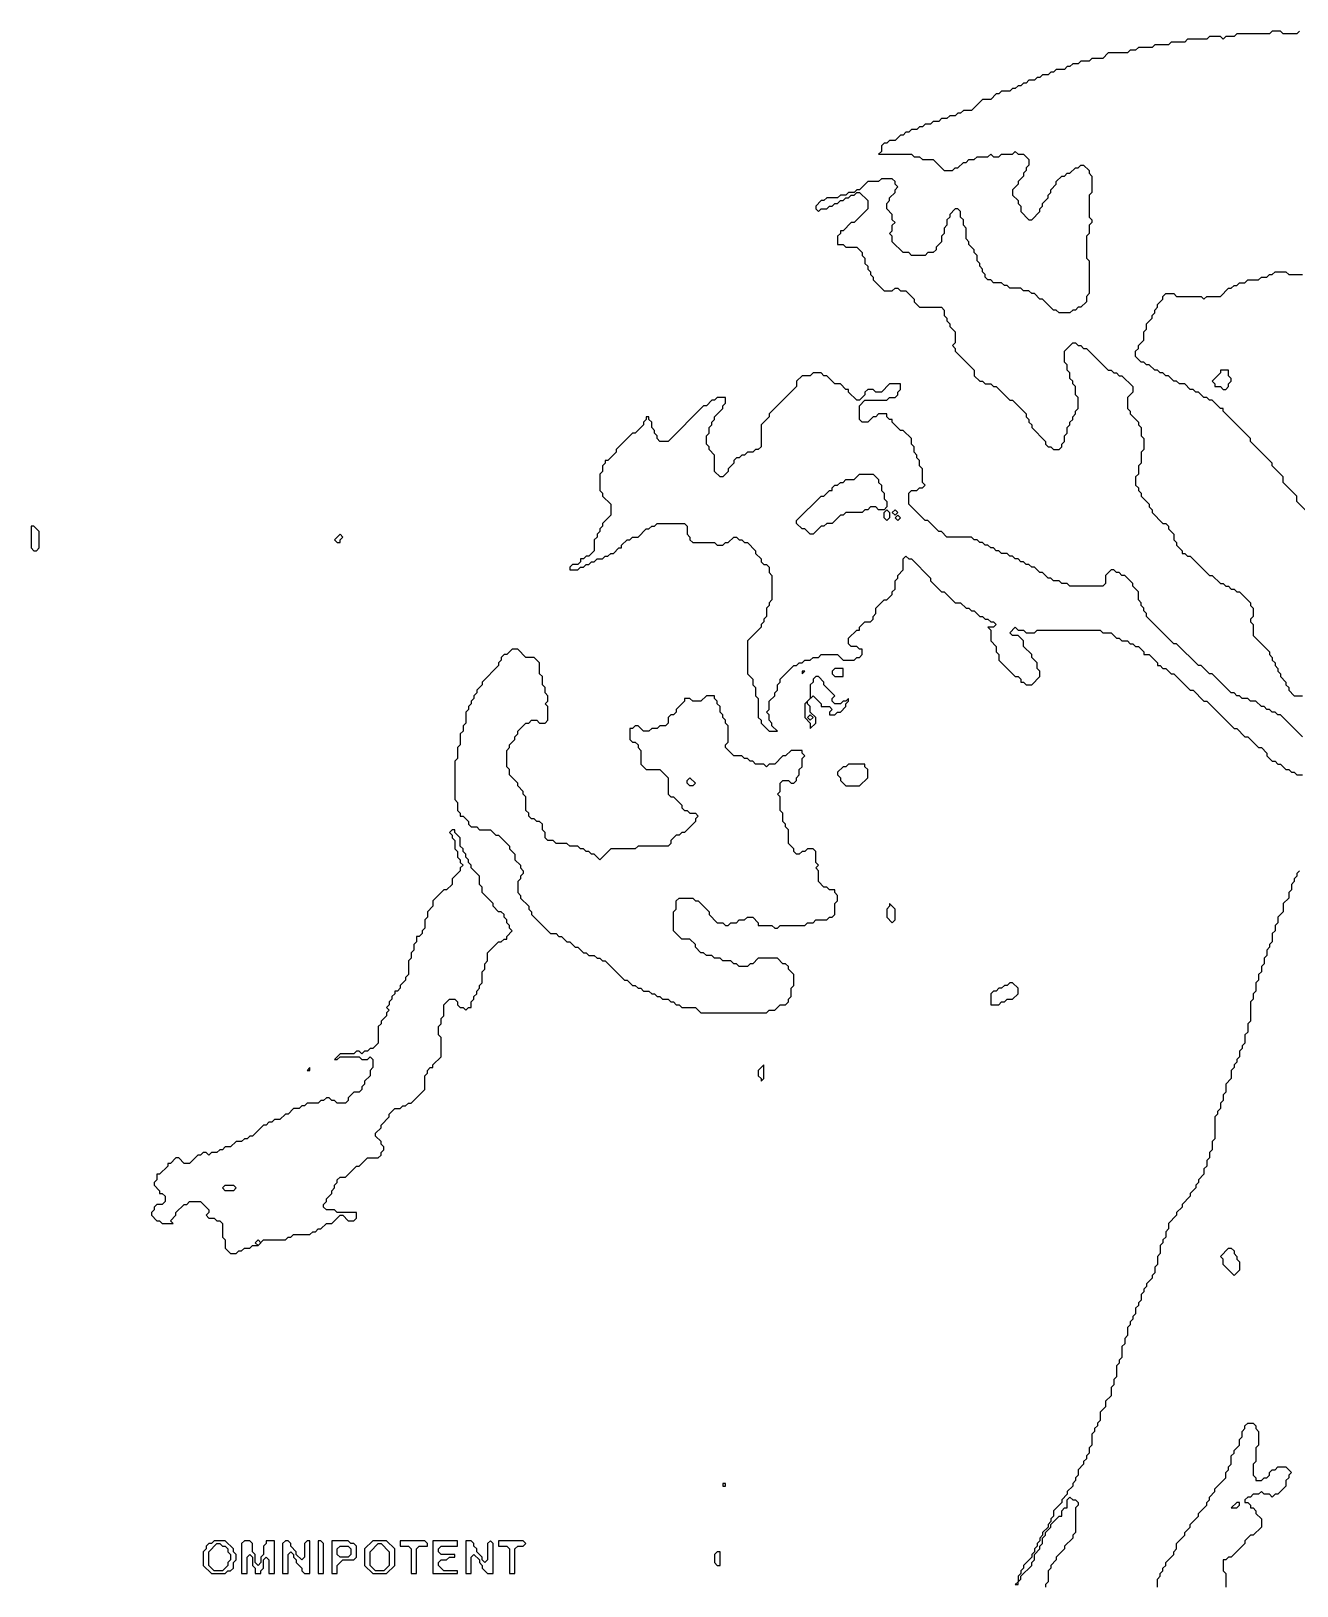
# Model space of a CAD drawing. Header units: millimetres. Extents: x 7 to 500, y 6 to 500.
# Drawn here: x 28 to 259.5, y 176.8 to 461 of the extents above; entities that cross this region are included whole.
import ezdxf

# ---------------------------------------------------------------- set-up
doc = ezdxf.new("R2010")
doc.units = ezdxf.units.MM

msp = doc.modelspace()

# ---------------------------------------------------------------- linework, layer by layer
for points in [[(260, 461), (259.5, 460.5), (257, 460.5), (256.5, 461), (255, 461), (254.5, 460.5), (248.5, 460.5), (248, 460), (246.5, 460), (246, 459.5), (245.5, 460), (243.5, 460), (243, 459.5), (239.5, 459.5), (239, 459), (236.5, 459), (236, 458.5), (233.5, 458.5), (233, 458), (230.5, 458), (230, 457.5), (229, 457.5), (228.5, 457), (225, 457), (224, 456), (222, 456), (221.5, 455.5), (220, 455.5), (219.5, 455), (218.5, 455), (218, 454.5), (217.5, 454.5), (217, 454), (215.5, 454), (215, 453.5), (214.5, 453.5), (214, 453), (213, 453), (212.5, 452.5), (212, 452.5), (211.5, 452), (210.5, 452), (210, 451.5), (209.5, 451.5), (209, 451), (208.5, 451), (208, 450.5), (207.5, 450.5), (207, 450), (205.5, 450), (205, 449.5), (204.5, 449.5), (203.5, 448.5), (202, 448.5), (200, 446.5), (198.5, 446.5), (198, 446), (197.5, 446), (197, 445.5), (196, 445.5), (195.5, 445), (194.5, 445), (194, 444.5), (193, 444.5), (192.5, 444), (191.5, 444), (191, 443.5), (190.5, 443.5), (190, 443), (189, 443), (188.5, 442.5), (188, 442.5), (187.5, 442), (187, 442), (186, 441), (185, 441), (184.5, 440.5), (184, 440.5), (183.5, 440), (183.5, 439), (183, 438.5), (189, 438.5), (189.5, 438), (190.5, 438), (191, 437.5), (193, 437.5), (195, 435.5), (196.5, 435.5), (197, 436), (197.5, 436), (198.5, 437), (199, 437), (199.5, 437.5), (200.5, 437.5), (201, 438), (203, 438), (203.5, 438.5), (204, 438), (205, 438), (205.5, 438.5), (207.5, 438.5), (208, 439), (208.5, 438.5), (209.5, 438.5), (210.5, 437.5), (210.5, 436.5), (210, 436), (210, 435.5), (209.5, 435), (209.5, 434.5), (208.5, 433.5), (208.5, 433), (207.5, 432), (207.5, 431), (208.5, 430), (208.5, 429.5), (209, 429), (209, 428), (210.5, 426.5), (211, 426.5), (212.5, 428), (212.5, 428.5), (213, 429), (213, 429.5), (214, 430.5), (214, 431), (214.5, 431.5), (214.5, 432), (215.5, 433), (215.5, 433.5), (216.5, 434.5), (217, 434.5), (217.5, 435), (218, 435), (219, 436), (219.5, 436), (220, 436.5), (220.5, 436.5), (221.5, 435.5), (221.5, 435), (222, 434.5), (222, 431.5), (221.5, 431), (221.5, 427), (222, 426.5), (222, 426), (221.5, 425.5), (221.5, 424), (221, 423.5), (221, 419.5), (221.5, 419), (221.5, 413), (221, 412.5), (221, 411.5), (220, 410.5), (219.5, 410.5), (219, 410), (218.5, 410), (218, 409.5), (216, 409.5), (215.5, 410), (215, 410), (213, 412), (212.5, 412), (211.5, 413), (211, 413), (210.5, 413.5), (209.5, 413.5), (209, 414), (207, 414), (206.5, 414.5), (206, 414.5), (205.5, 415), (204, 415), (203.5, 415.5), (203, 415.5), (202.5, 416), (202.5, 416.5), (202, 417), (202, 417.5), (201.5, 418), (201.5, 418.5), (201, 419), (201, 420), (200.5, 420.5), (200.5, 421), (199.5, 422), (199.5, 422.5), (199, 423), (199, 425), (198.5, 425.5), (198.5, 426.5), (198, 427), (198, 428), (197.5, 428.5), (197, 428.5), (196, 427.5), (196, 427), (195.5, 426.5), (195.5, 425.5), (195, 425), (195, 424), (194.5, 423.5), (194.5, 422.5), (193.5, 421.5), (193.5, 421), (193, 420.5), (192, 420.5), (191.5, 420), (189, 420), (188.5, 420.5), (187.5, 420.5), (185.5, 422.5), (185.5, 423.5), (185, 424), (185.5, 424.5), (185.5, 425.5), (186, 426), (185.5, 426.5), (185.5, 427.5), (184.5, 428.5), (184.5, 429.5), (185, 430), (185, 430.5), (186, 431.5), (186, 432), (186.5, 432.5), (186, 433), (186, 433.5), (185.5, 434), (183.5, 434), (183, 433.5), (181, 433.5), (179.5, 432), (179, 432), (178.5, 431.5), (177.5, 431.5), (177, 431), (176, 431), (175.5, 430.5), (173.5, 430.5), (173, 430), (172.5, 430), (171.5, 429), (171.5, 428.5), (172, 428), (172.5, 428.5), (173.5, 428.5), (174, 429), (174.5, 429), (175, 429.5), (175.5, 429.5), (176, 430), (176.5, 430), (177, 430.5), (177.5, 430.5), (178, 431), (178.5, 431), (179, 431.5), (179.5, 431.5), (181, 430), (181, 428.5), (178.5, 426), (178, 426), (176.5, 424.5), (176, 424.5), (176, 424), (175.5, 423.5), (175.5, 422), (176.5, 422), (177, 421.5), (179, 421.5), (180, 420.5), (180, 420), (180.5, 419.5), (180.5, 418.5), (181, 418), (181, 417.5), (181.5, 417), (181.5, 416.5), (182, 416), (182, 415.5), (184, 413.5), (185.5, 413.5), (186, 414), (186.5, 414), (187, 413.5), (188, 413.5), (189.5, 412), (189.5, 411.5), (190.5, 410.5), (194.5, 410.5), (195, 410), (195, 409), (195.5, 408.5), (195.5, 408), (196, 407.5), (196, 407), (197, 406), (197, 404), (196.5, 403.5), (197, 403), (197, 402.5), (200.5, 399), (200.5, 398), (201.5, 397), (202, 397), (202.5, 396.5), (203.5, 396.5), (204, 396), (204.5, 396), (207, 393.5), (207.5, 393.5), (210, 391), (210, 390.5), (210.5, 390), (210.5, 389.5), (211, 389), (211, 388.5), (213.5, 386), (213.5, 385.5), (214, 385), (214.5, 385), (215, 384.5), (216, 384.5), (216.5, 385), (216.5, 385.5), (217, 386), (217, 387), (217.5, 387.5), (217.5, 388.5), (218, 389), (218, 389.5), (218.5, 390), (218.5, 390.5), (219, 391), (219, 391.5), (219.5, 392), (219.5, 394), (219, 394.5), (219, 396), (218.5, 396.5), (218.5, 397), (218, 397.5), (218, 398.5), (217.5, 399), (217.5, 400), (217, 400.5), (217, 402.5), (218.5, 404), (219, 404), (219.5, 403.5), (220, 403.5), (220.5, 403), (221, 403), (225, 399), (225.5, 399), (226, 398.5), (226.5, 398.5), (227, 398), (227.5, 398), (229.5, 396), (229.5, 395), (228.5, 394), (228.5, 392), (229, 391.5), (229, 391), (230.5, 389.5), (230.5, 389), (231, 388.5), (231, 387), (231.5, 386.5), (231.5, 384.5), (231, 384), (231, 382), (230.5, 381.5), (230.5, 380), (230, 379.5), (230, 378), (230.5, 377.5), (230.5, 377), (231, 376.5), (231, 376), (232.5, 374.5), (232.5, 374), (233, 373.5), (233, 373), (235, 371), (235.5, 371), (236, 370.5), (236, 370), (237, 369), (237, 368), (237.5, 367.5), (237.5, 367), (238.5, 366), (238.5, 365.5), (239, 365.5), (239.5, 365), (240, 365), (243.5, 361.5), (244, 361.5), (245.5, 360), (246, 360), (246.5, 359.5), (247, 359.5), (247.5, 359), (248, 359), (248.5, 358.5), (249, 358.5), (251, 356.5), (251, 356), (251.5, 355.5), (251.5, 354), (251, 353.5), (251, 353), (251.5, 352.5), (251.5, 350.5), (254.5, 347.5), (254.5, 347), (255, 346.5), (255, 346), (255.5, 345.5), (255.5, 345), (256, 344.5), (256, 344), (256.5, 343.5), (256.5, 343), (257.5, 342), (257.5, 341.5), (258, 341), (258, 340.5), (259, 339.5), (260.5, 339.5)], [(261, 373.5), (259.5, 375), (259.5, 376), (257, 378.5), (257, 379.5), (255, 381.5), (255, 382), (251, 386), (251, 386.5), (246, 391.5), (246, 392), (245.5, 392), (244, 393.5), (243.5, 393.5), (243, 394), (242.5, 394), (241.5, 395), (241, 395), (240.5, 395.5), (240, 395.5), (239, 396.5), (238, 396.5), (237.5, 397), (237, 397), (236, 398), (235.5, 398), (235, 398.5), (234.5, 398.5), (234, 399), (233.5, 399), (232.5, 400), (232, 400), (231.5, 400.5), (231, 400.5), (230, 401.5), (230, 402.5), (230.5, 403), (230.5, 403.5), (231.5, 404.5), (231.5, 406), (232, 406.5), (232, 407.5), (233, 408.5), (233, 409), (233.5, 409.5), (233.5, 410), (234, 410.5), (234, 411), (235, 412), (235, 412.5), (235.5, 413), (237, 413), (237.5, 412.5), (242, 412.5), (242.5, 412), (243, 412.5), (245.5, 412.5), (247, 414), (247.5, 414), (248, 414.5), (248.5, 414.5), (249, 415), (250, 415), (250.5, 415.5), (252.5, 415.5), (253, 416), (254, 416), (254.5, 416.5), (255, 416.5), (255.5, 417), (257.5, 417), (258, 416.5), (260.5, 416.5)], [(260.5, 332), (256.5, 336), (256, 336), (255.5, 336.5), (255, 336.5), (254.5, 337), (254, 337), (253.5, 337.5), (253, 337.5), (252, 338.5), (251, 338.5), (250.5, 339), (249.5, 339), (249, 339.5), (248.5, 339.5), (248, 340), (247.5, 340), (244, 343.5), (243.5, 343.5), (242, 345), (241.5, 345), (237.5, 349), (237, 349), (232, 354), (232, 354.5), (231.5, 355), (231.5, 355.5), (231, 356), (231, 356.5), (230.5, 357), (230.5, 358.5), (229.5, 359.5), (229.5, 360), (228, 361.5), (227.5, 361.5), (227, 362), (226.5, 362), (226, 362.5), (225.5, 362.5), (224.5, 361.5), (224.5, 360), (224, 359.5), (218, 359.5), (217.5, 360), (216.5, 360), (216, 360.5), (215, 360.5), (214.5, 361), (214, 361), (213, 362), (212.5, 362), (211.5, 363), (211, 363), (210.5, 363.5), (210, 363.5), (209.5, 364), (209, 364), (208.5, 364.5), (208, 364.5), (207.5, 365), (207, 365), (206.5, 365.5), (205.5, 365.5), (205, 366), (204.5, 366), (204, 366.5), (203.5, 366.5), (203, 367), (202.5, 367), (202, 367.5), (201.5, 367.5), (201, 368), (200.5, 368), (200, 368.5), (195.5, 368.5), (194.5, 369.5), (194, 369.5), (192, 371.5), (191.5, 371.5), (188.5, 374.5), (188.5, 376.5), (189, 377), (190, 377), (190.5, 377.5), (191, 377.5), (191.5, 378), (191, 378.5), (191, 381), (190.5, 381.5), (190.5, 382.5), (190, 383), (190, 383.5), (189.5, 384), (189.5, 385), (189, 385.5), (189, 386.5), (187.5, 388), (187, 388), (185.5, 389.5), (185.5, 390), (185, 390), (184.5, 390.5), (184.5, 391), (183, 391), (182.5, 390.5), (182, 390.5), (181, 389.5), (180, 389.5), (179.5, 390), (179.5, 392.5), (180.5, 393.5), (184.5, 393.5), (185, 394), (186, 394), (186.5, 394.5), (186.5, 395), (187, 395.5), (187, 396.5), (185, 396.5), (183.5, 395), (182.5, 395), (182, 395.5), (181, 395.5), (180.5, 395), (180.5, 394.5), (179.5, 393.5), (179, 393.5), (177.5, 395), (177.5, 395.5), (177, 395.5), (176, 396.5), (175, 396.5), (173.5, 398), (173, 398), (172.5, 398.5), (171, 398.5), (170.5, 398), (169, 398), (168, 397), (168, 396), (163, 391), (163, 390.5), (161.5, 389), (161.5, 385), (161, 384.5), (160.5, 384.5), (160, 384), (159, 384), (158.5, 383.5), (158, 383.5), (157.5, 383), (157, 383), (156.5, 382.5), (156.5, 382), (155.5, 381), (155.5, 380.5), (154.5, 379.5), (154, 379.5), (153, 380.5), (153, 383.5), (152, 384.5), (152, 385), (151.5, 385.5), (151.5, 387), (152, 387.5), (152, 388.5), (152.5, 389), (152.5, 389.5), (153, 390), (153, 390.5), (154.5, 392), (154.5, 392.5), (155, 393), (155, 394), (153.5, 394), (153, 393.5), (152.5, 393.5), (151.5, 392.5), (151, 392.5), (144.5, 386), (143, 386), (142.5, 386.5), (142.5, 387), (142, 387.5), (142, 388), (141.5, 388.5), (141.5, 389.5), (141, 390), (141, 390.5), (140.5, 390.5), (140.5, 390), (140, 389.5), (140, 389), (138.5, 387.5), (138, 387.5), (135, 384.5), (135, 384), (133.5, 382.5), (133, 382.5), (133, 382), (132.5, 381.5), (132.5, 380.5), (132, 380), (132, 377), (132.5, 376.5), (132.5, 376), (134, 374.5), (134, 372.5), (132.5, 371), (132.5, 370.5), (132, 370), (132, 369.5), (131.5, 369), (131.5, 368.5), (131, 368), (131, 366), (130, 365), (129.5, 365), (129, 364.5), (128.5, 364.5), (128.5, 364), (128, 363.5), (127, 363.5), (126.5, 363), (126.5, 362.5), (128, 362.5), (128.5, 363), (129, 363), (129.5, 363.5), (130, 363.5), (130.5, 364), (131, 364), (131.5, 364.5), (132.5, 364.5), (133, 365), (133.5, 365), (134, 365.5), (134.5, 365.5), (135.5, 366.5), (136, 366.5), (136, 367), (137, 368), (137.5, 368), (138, 368.5), (139, 368.5), (140.5, 370), (141, 370), (141.5, 370.5), (142, 370.5), (142.5, 371), (147.5, 371), (148, 370.5), (148, 369), (148.5, 368.5), (148.5, 368), (149, 367.5), (153, 367.5), (153.5, 367), (154.5, 367), (155, 367.5), (155.5, 367.5), (156.5, 368.5), (157, 368.5), (157.5, 368), (158, 368), (158.5, 367.5), (159, 367.5), (160.5, 366), (160.5, 365.5), (161.5, 364.5), (161.5, 364), (162, 363.5), (162.5, 363.5), (163, 363), (163, 362), (163.5, 361.5), (163.5, 357), (163, 356.5), (163, 356), (162.5, 355.5), (162.5, 354), (162, 353.5), (162, 353), (161.5, 352.5), (161.5, 352), (159, 349.5), (159, 343.5), (160, 342.5), (160, 341.5), (160.5, 341), (160.5, 339.5), (161, 339), (161, 335.5), (161.5, 335), (161.5, 334.5), (163, 333), (164.5, 333), (163.5, 334), (163.5, 334.5), (163, 335), (163, 336), (162.5, 336.5), (163, 337), (163, 338.5), (164, 339.5), (164, 340), (164.5, 340.5), (164.5, 341.5), (165, 342), (165, 342.5), (167.5, 345), (168, 345), (168.5, 345.5), (169, 345.5), (169.5, 346), (170.5, 346), (171, 346.5), (172, 346.5), (172.5, 347), (175.5, 347), (176.5, 346), (178.5, 346), (179, 346.5), (179.5, 346.5), (180, 347), (180, 348), (179.5, 348), (179, 348.5), (178, 348.5), (177.5, 349), (177.5, 350), (179, 351.5), (179.5, 351.5), (179.5, 352), (180.5, 353), (181.5, 353), (182, 353.5), (182, 354), (182.5, 354.5), (182.5, 355.5), (184, 357), (184.5, 357), (185.5, 358), (185.5, 358.5), (186, 359), (186, 360.5), (186.5, 361), (186.5, 361.5), (187.5, 362.5), (187.5, 364.5), (188, 365), (188.5, 364.5), (189, 364.5), (192.5, 361), (192.5, 360.5), (194.5, 358.5), (195, 358.5), (197, 356.5), (198, 356.5), (199, 355.5), (199.5, 355.5), (200, 355), (200.5, 355), (201.5, 354), (202, 354), (202.5, 353.5), (203, 353.5), (203.5, 353), (204, 353), (204.5, 352.5), (204, 352), (203, 352), (203.5, 351.5), (203.5, 349.5), (204.5, 348.5), (204.5, 347.5), (205, 347), (205, 346), (208, 343), (208.5, 343), (209, 342.5), (209, 342), (209.5, 342), (210, 341.5), (211, 341.5), (212.5, 343), (212.5, 344), (212, 344.5), (212, 345.5), (211, 346.5), (211, 347), (209.5, 348.5), (209.5, 349.5), (208.5, 350.5), (207.5, 350.5), (207, 351), (208, 352), (208.5, 351.5), (209.5, 351.5), (210, 351), (211.5, 351), (212, 351.5), (223.5, 351.5), (224, 351), (225.5, 351), (226.5, 350), (227, 350), (227.5, 349.5), (228.5, 349.5), (229, 349), (229.5, 349), (230, 348.5), (230.5, 348.5), (231.5, 347.5), (231.5, 347), (232.5, 347), (234, 345.5), (234, 345), (234.5, 345), (235, 344.5), (235.5, 344.5), (236.5, 343.5), (237, 343.5), (240, 340.5), (240.5, 340.5), (242.5, 338.5), (243, 338.5), (248, 333.5), (248.5, 333.5), (250, 332), (250.5, 332), (252.5, 330), (253, 330), (254, 329), (254, 328.5), (255, 327.5), (255.5, 327.5), (256, 327), (256.5, 327), (257.5, 326), (258, 326), (258.5, 325.5), (259, 325.5), (259.5, 325), (260.5, 325)], [(260, 307.5), (259.5, 307), (259.5, 306.5), (259, 306), (259, 305.5), (258.5, 305), (258.5, 304), (258, 303.5), (258, 302.5), (257, 301.5), (257, 300), (256, 299), (256, 298), (255.5, 297.5), (255.5, 296.5), (255, 296), (255, 294.5), (254.5, 294), (254.5, 293.5), (254, 293), (254, 292), (253.5, 291.5), (253.5, 290.5), (253, 290), (253, 289), (252.5, 288.5), (252.5, 287.5), (252, 287), (252, 285.5), (251.5, 285), (251.5, 284), (251, 283.5), (251, 280), (250.5, 279.5), (250.5, 278), (250, 277.5), (250, 276), (249.5, 275.5), (249.5, 275), (249, 274.5), (249, 273.5), (248.5, 273), (248.5, 272.5), (248, 272), (248, 271.5), (247.5, 271), (247.5, 269.5), (246.5, 268.5), (246.5, 267), (246, 266.5), (246, 265.5), (245.5, 265), (245.5, 264), (245, 263.5), (245, 263), (244.5, 262.5), (244.5, 258.5), (244, 258), (244, 256.5), (243.5, 256), (243.5, 255), (243, 254.5), (243, 253.5), (242.5, 253), (242.5, 252), (241.5, 251), (241.5, 250.5), (241, 250), (241, 249.5), (240, 248.5), (240, 248), (238.5, 246.5), (238.5, 246), (237.5, 245), (237.5, 244.5), (236, 243), (236, 242), (235.5, 241.5), (235.5, 240.5), (235, 240), (235, 239.5), (234.5, 239), (234.5, 237.5), (234, 237), (234, 235.5), (233.5, 235), (233.5, 234), (233, 233.5), (233, 233), (232, 232), (232, 231.5), (231.5, 231), (231.5, 230.5), (231, 230), (231, 229), (230.5, 228.5), (230.5, 228), (230, 227.5), (230, 226.5), (229.5, 226), (229.5, 225.5), (229, 225), (229, 224.5), (228.5, 224), (228.5, 222.5), (228, 222), (228, 221), (227.5, 220.5), (227.5, 218.5), (227, 218), (227, 217.5), (226.5, 217), (226.5, 215), (226, 214.5), (226, 213.5), (225.5, 213), (225.5, 211.5), (224.5, 210.5), (224.5, 209.5), (223.5, 208.5), (223.5, 207), (223, 206.5), (223, 206), (222.5, 205.5), (222.5, 205), (222, 204.5), (222, 202.5), (221.5, 202), (221.5, 201), (221, 200.5), (221, 200), (220.5, 199.5), (220.5, 199), (219.5, 198), (219.5, 197), (219, 196.5), (219, 196), (218.5, 195.5), (218.5, 195), (217.5, 194), (217.5, 193.5), (216.5, 192.5), (216.5, 192), (215, 190.5), (215, 189.5), (214.5, 189), (214.5, 188.5), (214, 188), (214, 187.5), (213, 186.5), (213, 186), (212.5, 185.5), (212.5, 185), (212, 184.5), (212, 184), (211.5, 183.5), (211.5, 183), (211, 182.5), (211, 182), (209.5, 180.5), (209.5, 180), (209, 179.5), (209, 179), (208.5, 178.5), (208.5, 177.5), (208, 177), (208.5, 177), (208.5, 177.5), (209, 178), (209, 178.5), (211, 180.5), (211, 181), (211.5, 181.5), (211.5, 182.5), (212.5, 183.5), (212.5, 184), (213, 184.5), (213, 185.5), (213.5, 186), (213.5, 186.5), (214.5, 187.5), (214.5, 188), (216, 189.5), (216.5, 189.5), (216.5, 190.5), (217, 191), (217.5, 191), (217.5, 192.5), (218, 193), (218.5, 192.5), (219, 192.5), (219.5, 192), (219.5, 191.5), (219, 191), (219, 186.5), (218.5, 186), (218.5, 185.5), (217, 184), (217, 183.5), (215.5, 182), (215.5, 181.5), (214.5, 180.5), (214.5, 180), (214, 179.5), (214, 177.5), (213.5, 177), (213.5, 176.5)], [(234, 176.5), (234, 178), (234.5, 178.5), (234.5, 179), (235, 179.5), (235, 180), (235.5, 180.5), (235.5, 181), (237, 182.5), (237, 183), (237.5, 183.5), (237.5, 184.5), (239, 186), (239, 186.5), (240, 187.5), (240, 188), (241.5, 189.5), (241.5, 190), (243, 191.5), (243, 192), (243.5, 192.5), (243.5, 193), (244.5, 194), (244.5, 194.5), (246.5, 196.5), (246.5, 197.5), (247, 198), (247, 198.5), (247.5, 199), (247.5, 200.5), (248, 201), (248, 201.5), (249, 202.5), (249, 203.5), (249.5, 204), (249.5, 205), (250, 205.5), (250, 206), (250.5, 206.5), (251.5, 206.5), (252, 206), (252, 205.5), (252.5, 205), (252.5, 202.5), (252, 202), (252, 199.5), (251.5, 199), (251.5, 197), (252, 196.5), (252, 196), (253, 196), (253.5, 196.5), (254, 196.5), (254.5, 197), (254.5, 197.5), (255, 198), (255.5, 198), (256, 198.5), (257.5, 198.5), (258.5, 197.5), (258, 197), (258, 196.5), (257.5, 196), (257.5, 195), (256, 193.5), (255.5, 193.5), (255, 193), (254.5, 193.5), (253.5, 193.5), (253, 194), (252.5, 193.5), (251.5, 193.5), (251, 193), (250.5, 193), (250, 192.5), (250, 192), (250.5, 192), (251, 191.5), (251, 191), (251.5, 191), (252, 190.5), (252, 190), (253, 189), (253, 187.5), (251.5, 186), (251, 186), (250, 185), (250, 184.5), (247.5, 182), (247, 182), (246.5, 181.5), (246, 181.5), (246, 179.5), (246.5, 179), (246.5, 176.5)]]:
    msp.add_lwpolyline(points)
for points in [[(245.5, 399), (245.5, 398.5), (244, 397), (244.5, 396.5), (244.5, 396), (245.5, 396), (246, 395.5), (246.5, 395.5), (247, 396), (247, 396.5), (247.5, 397), (247.5, 397.5), (247, 398), (247, 399)], [(179.5, 380), (182, 380), (183, 379), (183, 378.5), (183.5, 378), (183.5, 377), (184, 376.5), (184, 375.5), (184.5, 375), (184.5, 374), (184, 373.5), (183, 373.5), (182.5, 374), (181.5, 374), (181, 373.5), (180.5, 373.5), (180, 373), (177, 373), (176.5, 372.5), (176, 372.5), (174.5, 371), (173.5, 371), (173, 370.5), (172.5, 370.5), (171, 369), (170.5, 369), (169.5, 370), (169, 370), (168, 371), (168, 371.5), (172.5, 376), (173, 376), (174, 377), (174.5, 377), (174.5, 377.5), (175, 378), (175.5, 378), (176, 378.5), (176.5, 378.5), (177, 379), (178.5, 379)], [(184, 373), (184.5, 373.5), (185, 373), (185, 372), (184.5, 371.5), (184, 372)], [(185.5, 373), (186, 373.5), (186.5, 373), (186, 372.5)], [(186, 372), (186.5, 372.5), (187, 372), (186.5, 371.5)], [(28, 370.5), (28, 366.5), (28.5, 366), (29, 366), (29.5, 366.5), (29.5, 369.5), (28.5, 370.5)], [(84.5, 369), (83.5, 368), (84, 367.5), (84.5, 367.5), (84.5, 368), (85, 368.5)], [(116, 348), (115, 347), (114.5, 347), (114, 346.5), (114, 346), (113.5, 345.5), (113.5, 345), (110.5, 342), (110.5, 341.5), (109.5, 340.5), (109.5, 340), (109, 339.5), (109, 339), (108.5, 338.5), (108.5, 338), (108, 337.5), (108, 337), (107.5, 336.5), (107.5, 334.5), (107, 334), (107, 333), (106.5, 332.5), (106.5, 330.5), (106, 330), (106, 328), (105.5, 327.5), (105.5, 320.5), (106, 320), (106, 318.5), (106.5, 318), (106.5, 317.5), (107, 317.5), (108, 316.5), (108, 316), (108.5, 315.5), (109.5, 315.5), (110, 315), (112, 315), (113, 314), (113.5, 314), (115.5, 312), (115.5, 311.5), (116.5, 310.5), (116.5, 309.5), (117.5, 308.5), (117.5, 308), (118, 307.5), (118, 307), (117.5, 306.5), (117.5, 306), (117, 305.5), (117, 303.5), (117.5, 303), (117.5, 302.5), (119, 301), (119, 300.5), (119.5, 300), (119.5, 299.5), (123, 296), (124, 296), (124.5, 295.5), (125, 295.5), (126, 294.5), (126.5, 294.5), (127.5, 293.5), (128, 293.5), (129, 292.5), (129.5, 292.5), (130, 292), (131, 292), (131.5, 291.5), (132, 291.5), (132.5, 291), (133, 291), (136.5, 287.5), (137, 287.5), (138, 286.5), (138.5, 286.5), (139, 286), (139.5, 286), (140, 285.5), (141, 285.5), (141.5, 285), (142, 285), (142.5, 284.5), (143, 284.5), (143.5, 284), (144.5, 284), (145, 283.5), (145.5, 283.5), (146, 283), (146.5, 283), (147, 282.5), (149.5, 282.5), (150.5, 281.5), (162.5, 281.5), (163, 282), (164, 282), (165, 283), (166, 283), (166.5, 283.5), (166.5, 284), (167, 284.5), (167, 286), (167.5, 286.5), (167.5, 288.5), (166.5, 289.5), (166.5, 290), (166, 290.5), (165.5, 290.5), (164.5, 291.5), (161, 291.5), (160, 290.5), (159.5, 290.5), (159, 290), (157.5, 290), (157, 290.5), (156.5, 290.5), (156, 291), (154.5, 291), (154, 291.5), (153, 291.5), (152.5, 292), (151.5, 292), (151, 292.5), (150.5, 292.5), (149.5, 293.5), (149.5, 294), (148.5, 295), (147, 295), (145.5, 296.5), (145.5, 300), (146, 300.5), (146, 302), (146.5, 302.5), (149, 302.5), (149.5, 302), (150, 302), (152, 300), (152, 299.5), (153.5, 298), (154.5, 298), (155, 297.5), (155.5, 297.5), (156, 298), (157, 298), (157.5, 298.5), (158.5, 298.5), (159, 299), (160, 299), (161, 298), (161, 297.5), (163.5, 297.5), (164, 297), (164.5, 297), (165, 297.5), (169.5, 297.5), (170, 298), (171, 298), (171.5, 298.5), (173.5, 298.5), (174, 299), (174.5, 299), (175, 299.5), (175, 301.5), (175.5, 302), (175.5, 303), (175, 303.5), (175, 304), (174, 304), (173.5, 304.5), (173, 304.5), (172, 305.5), (172, 307.5), (171.5, 308), (172, 308.5), (171.5, 309), (171.5, 311), (171, 311.5), (170, 311.5), (169.5, 311), (169, 311), (168.5, 310.5), (168, 310.5), (167.5, 311), (167.5, 311.5), (166.5, 312.5), (166.5, 315), (166, 315.5), (166, 316), (165.5, 316.5), (165.5, 318), (165, 318.5), (165, 321), (164.5, 321.5), (165, 322), (165, 323.5), (165.5, 324), (166.5, 324), (167, 323.5), (167.5, 323.5), (168, 324), (168, 324.5), (168.5, 325), (168.5, 326), (169, 326.5), (169, 328), (169.5, 328.5), (169, 329), (169, 329.5), (167, 329.5), (166, 328.5), (165.5, 328.5), (164, 327), (163, 327), (162.5, 326.5), (162, 327), (160.5, 327), (160, 327.5), (159.5, 327.5), (159, 328), (158.5, 328), (158, 328.5), (156.5, 328.5), (155, 330), (155, 330.5), (155.5, 331), (155.5, 334), (155, 334.5), (155, 335), (154.5, 335.5), (154.5, 336), (154, 336.5), (154, 337.5), (153.5, 338), (153.5, 338.5), (153, 339), (153, 339.5), (151.5, 339.5), (150.5, 338.5), (149, 338.5), (148.5, 339), (147.5, 339), (147.5, 338.5), (146, 337), (146, 336.5), (145.5, 336), (145, 336), (144.5, 335.5), (144.5, 334.5), (144, 334), (143, 334), (142.5, 333.5), (141.5, 333.5), (141, 333), (140, 333), (139, 334), (138.5, 334), (138, 333.5), (137.5, 333.5), (137.5, 331.5), (138, 331), (138.5, 331), (139, 330.5), (139, 330), (139.5, 329.5), (139.5, 327), (140.5, 326), (143, 326), (144.5, 324.5), (144.5, 321.5), (145, 321), (145.5, 321), (147, 319.5), (147, 319), (147.5, 318.5), (148, 318.5), (148.5, 318), (149.5, 318), (150, 317.5), (149.5, 317), (149.5, 316.5), (147.5, 314.5), (147, 314.5), (146.5, 314), (146, 314), (145, 313), (145, 312.5), (144.5, 312), (139, 312), (138.5, 311.5), (134, 311.5), (132, 309.5), (131, 310.5), (130.5, 310.5), (130, 311), (129.5, 311), (129, 311.5), (128.5, 311.5), (128, 312), (126.5, 312), (126, 312.5), (124, 312.5), (123.5, 313), (122.5, 313), (122, 313.5), (122, 314.5), (121.5, 315), (121.5, 316), (121, 316.5), (120.5, 316.5), (120, 317), (119.5, 317), (119, 317.5), (119, 318), (118.5, 318.5), (118.5, 321), (118, 321.5), (118, 322), (117, 323), (117, 323.5), (115.5, 325), (115.5, 326), (115, 326.5), (115, 329.5), (115.5, 330), (115.5, 330.5), (116.5, 331.5), (116.5, 332), (117, 332.5), (117, 333), (118.5, 334.5), (119, 334.5), (119.5, 335), (120.5, 335), (121, 334.5), (122, 334.5), (122.5, 335), (122.5, 337.5), (122, 338), (122.5, 338.5), (122.5, 339.5), (122, 340), (122, 341), (121.5, 341.5), (121.5, 343), (121, 343.5), (121, 345.5), (120, 346.5), (118.5, 346.5), (117, 348)], [(169, 344), (169, 343.5), (169.5, 344)], [(175, 344.5), (174.5, 344), (174.5, 343.5), (175, 343), (176.5, 343), (176.5, 344.5)], [(171.5, 343), (171, 342.5), (171, 342), (170.5, 341.5), (170.5, 339), (169.5, 338), (169.5, 335.5), (170.5, 334.5), (170.5, 333.5), (171.5, 334.5), (171.5, 335.5), (170.5, 336.5), (170.5, 337.5), (170, 338), (170, 338.5), (171, 339.5), (172.5, 338), (172.5, 337.5), (174, 337.5), (174.5, 337), (174, 336.5), (174, 336), (175, 336), (175.5, 336.5), (176, 336.5), (177, 337.5), (177, 338), (177.5, 338.5), (177.5, 339), (177, 338.5), (176.5, 338.5), (176, 338), (175, 338), (174.5, 338.5), (174.5, 339), (175, 339.5), (173, 341.5), (173, 342), (172, 343)], [(170, 335.5), (170.5, 336), (171, 335.5), (170.5, 335)], [(177.5, 327), (177, 326.5), (176.5, 326.5), (175.5, 325.5), (175.5, 325), (176, 324.5), (176, 324), (177, 323), (179.5, 323), (181, 324.5), (181, 326), (180.5, 326.5), (180.5, 327)], [(148, 324), (148.5, 324.5), (149.5, 323.5), (149, 323), (148.5, 323), (148, 323.5)], [(105, 315), (104.5, 314.5), (105, 314), (105, 313.5), (105.5, 313), (105.5, 311.5), (106, 311), (106, 310), (106.5, 309.5), (106.5, 309), (107, 308.5), (106.5, 308), (106.5, 307.5), (105, 306), (105, 305), (104, 304), (103.5, 304), (101.5, 302), (101.5, 301), (100.5, 300), (100.5, 299), (100, 298.5), (100, 297), (99.5, 296.5), (99.5, 296), (99, 295.5), (98.5, 295.5), (98.5, 294.5), (98, 294), (98, 293), (97.5, 292.5), (97.5, 291.5), (97, 291), (97, 288.5), (96.5, 288), (96.5, 287.5), (95.5, 286.5), (95.5, 286), (95, 285.5), (94.5, 285.5), (94.5, 285), (94, 284.5), (94, 284), (93.5, 283.5), (93.5, 283), (93, 282.5), (93.5, 282), (93, 281.5), (93, 281), (92, 280), (92, 279.5), (91.5, 279), (91.5, 276), (90.5, 275), (90, 275), (89.5, 274.5), (89, 274.5), (88.5, 274), (88, 274.5), (87.5, 274.5), (87, 274), (84.5, 274), (83.5, 273), (84, 273), (84.5, 273.5), (88, 273.5), (88.5, 273), (89.5, 273), (90, 273.5), (90.5, 273), (90.5, 271.5), (90, 271), (90, 270), (89, 269), (89, 268.5), (88.5, 268), (88.5, 267.5), (88, 267), (87, 267), (86, 266), (86, 265.5), (85.5, 265), (84, 265), (83.5, 265.5), (83, 265.5), (82.5, 266), (82, 266), (81.5, 265.5), (81, 265.5), (80.5, 265), (78.5, 265), (78, 264.5), (77.5, 264.5), (77, 264), (76, 264), (75, 263), (74.5, 263), (73.5, 262), (72.5, 262), (72, 261.5), (71.5, 261.5), (71, 261), (70.5, 261), (68.5, 259), (68, 259), (67.5, 258.5), (67, 258.5), (66.5, 258), (65.5, 258), (64.5, 257), (63.5, 257), (63, 256.5), (62.5, 256.5), (62, 256), (61, 256), (60.5, 255.5), (60, 256), (59.5, 256), (59, 255.5), (58.5, 255.5), (57, 254), (56, 254), (55, 255), (54.5, 255), (53.5, 254), (53, 254), (53, 253.5), (51.5, 252), (51, 252), (51, 251), (50.5, 250.5), (50.5, 250), (51.5, 249), (51.5, 248.5), (52, 248.5), (52.5, 248), (52.5, 247), (52, 246.5), (51, 246.5), (50.5, 246), (50.5, 245.5), (50, 245), (50, 244.5), (51, 243.5), (51.5, 243.5), (52, 243), (54, 243), (53.5, 243.5), (54.5, 244.5), (54.5, 245), (56, 246.5), (56.5, 246.5), (57, 247), (59, 247), (60.5, 245.5), (60.5, 245), (60, 244.5), (60.5, 244), (61.5, 244), (62, 243.5), (62.5, 243.5), (63, 243), (63, 240.5), (63.5, 240), (63.5, 238.5), (64.5, 237.5), (65.5, 237.5), (66, 238), (66.5, 238), (67, 238.5), (68, 238.5), (68.5, 239), (69.5, 239), (70.5, 240), (74.5, 240), (75, 240.5), (75.5, 240.5), (76, 241), (79, 241), (79.5, 241.5), (80, 241.5), (80.5, 242), (81, 242), (82, 243), (83, 243), (84.5, 244.5), (85, 244.5), (86, 243.5), (87, 243.5), (87.5, 244), (87.5, 245), (84, 245), (83.5, 245.5), (82, 245.5), (81.5, 246), (81.5, 246.5), (82, 247), (82, 247.5), (83, 248.5), (83, 249), (83.5, 249.5), (83.5, 250), (84, 250.5), (84, 251), (84.5, 251.5), (85.5, 251.5), (87.5, 253.5), (88, 253.5), (89.5, 255), (91.5, 255), (92, 255.5), (92, 256), (92.5, 256.5), (92.5, 257), (92, 257.5), (92, 258), (91, 259), (91, 259.5), (92, 260.5), (92, 261), (93.5, 262.5), (93.5, 263), (94.5, 264), (95.5, 264), (96, 264.5), (96.5, 264.5), (97, 265), (97.5, 265), (100, 267.5), (100, 270), (100.5, 270.5), (100.5, 271), (101, 271.5), (101.5, 271.5), (101.5, 272), (103, 273.5), (103, 277), (102.5, 277.5), (102.5, 279), (103, 279.5), (103, 280.5), (103.5, 281), (103.5, 283), (104.5, 284), (105.5, 284), (106, 283.5), (106, 283), (106.5, 282.5), (107, 282.5), (107.5, 282), (108, 282.5), (108.5, 282.5), (108.5, 283.5), (109, 284), (109, 284.5), (109.5, 285), (109.5, 285.5), (110, 286), (110, 286.5), (110.5, 287), (110.5, 289), (111, 289.5), (111, 290.5), (111.5, 291), (111.5, 292.5), (113.5, 294.5), (114, 294.5), (114.5, 295), (115, 295), (115, 295.5), (116, 296.5), (115.5, 297), (115.5, 297.5), (115, 298), (115, 298.5), (114.5, 299), (114.5, 299.5), (114, 300), (113.5, 300), (112.5, 301), (112.5, 301.5), (110.5, 303.5), (110.5, 304.5), (110, 305), (110, 306.5), (108.5, 308), (108.5, 308.5), (108, 309), (108, 309.5), (107.5, 310), (107.5, 310.5), (107, 311), (107, 311.5), (106.5, 312), (106.5, 313.5), (105.5, 314.5), (105.5, 315)], [(185, 301.5), (185, 301), (184.5, 300.5), (184.5, 299), (185.5, 298), (186, 298.5), (186, 300.5)], [(207, 287), (206.5, 286.5), (206, 286.5), (205.5, 286), (205, 286), (204.5, 285.5), (204, 285.5), (203.5, 285), (203.5, 283), (205, 283), (205.5, 283.5), (206, 283.5), (206.5, 284), (207.5, 284), (208.5, 285), (208.5, 286), (207.5, 287)], [(79, 271.5), (78.5, 271), (79, 271)], [(162, 272), (161, 271), (161, 270), (161.5, 269.5), (161.5, 269), (162, 269.5)], [(63, 249.5), (63.5, 250), (65, 250), (65.5, 249.5), (65, 249), (63.5, 249)], [(69, 239.5), (69.5, 240), (70, 239.5), (69.5, 239)], [(247, 238.5), (247.5, 238.5), (248, 238), (248, 237.5), (248.5, 237), (248.5, 236.5), (249, 236), (249, 234.5), (248, 233.5), (246, 235.5), (246, 236.5), (245.5, 237)], [(154.5, 195.5), (154.5, 195), (155, 195), (155, 195.5)], [(248.5, 192), (247.5, 191), (248.5, 191), (249, 191.5), (249, 192)], [(61.5, 185), (61, 184.5), (60.5, 184.5), (60, 184), (60, 183.5), (59.5, 183), (59.5, 180.5), (61, 179), (63.5, 179), (64, 179.5), (64.5, 179.5), (65, 180), (65, 181), (65.5, 181.5), (65.5, 182.5), (65, 183), (65, 183.5), (63.5, 185)], [(67, 185), (66.5, 184.5), (66.5, 179), (67.5, 179), (67.5, 182), (68, 182.5), (68.5, 182), (68.5, 180.5), (69, 180), (69, 179), (70, 179), (70, 179.5), (70.5, 180), (70.5, 181.5), (71, 182), (71.5, 181.5), (71.5, 179), (72.5, 179), (72.5, 185), (71, 185), (71, 184.5), (70.5, 184), (70.5, 182.5), (70, 182), (70, 181), (69.5, 180.5), (69, 181), (69, 182.5), (68.5, 183), (68.5, 184.5), (68, 185)], [(74.5, 185), (74, 184.5), (74, 179), (75, 179), (75, 182.5), (75.5, 183), (76, 182.5), (76, 182), (76.5, 181.5), (76.5, 181), (77.5, 180), (77.5, 179.5), (78, 179), (79, 179), (79, 185), (78.5, 185), (78, 184.5), (78, 182), (77.5, 181.5), (76.5, 182.5), (76.5, 183), (75.5, 184), (75.5, 184.5), (75, 185)], [(80.5, 185), (80.5, 179), (81.5, 179), (81.5, 184.5), (81, 185)], [(83, 185), (83, 179), (84, 179), (84, 180.5), (85, 181.5), (87, 181.5), (87.5, 182), (87.5, 184), (87, 184.5), (86.5, 184.5), (86, 185)], [(90.5, 185), (89, 183.5), (89, 180.5), (90.5, 179), (93, 179), (94.5, 180.5), (94.5, 183.5), (93, 185)], [(95.5, 185), (95.5, 184), (97, 184), (97.5, 183.5), (97.5, 179), (98.5, 179), (98.5, 183.5), (99, 184), (100.5, 184), (100.5, 184.5), (100, 185)], [(101.5, 185), (101.5, 179), (106, 179), (106, 179.5), (103.5, 179.5), (102.5, 180.5), (102.5, 181), (103, 181.5), (104, 181.5), (104.5, 182), (105.5, 182), (105.5, 182.5), (103, 182.5), (102.5, 183), (102.5, 183.5), (103, 184), (106, 184), (106, 185)], [(107.5, 185), (107.5, 179), (108.5, 179), (108.5, 182), (109, 182.5), (110, 181.5), (110, 181), (110.5, 180.5), (110.5, 180), (111.5, 179), (112.5, 179), (112.5, 184.5), (112, 185), (111.5, 184.5), (111.5, 181.5), (111, 181), (110.5, 181.5), (110.5, 182), (109.5, 183), (109.5, 183.5), (109, 184), (109, 184.5), (108.5, 185)], [(113.5, 185), (113.5, 184), (115, 184), (115.5, 183.5), (115.5, 179), (116.5, 179), (116.5, 183.5), (117, 184), (118, 184), (118.5, 184.5), (118, 185)], [(62, 184.5), (62.5, 184.5), (63, 184), (63.5, 184), (64, 183.5), (64, 183), (64.5, 182.5), (64.5, 181.5), (64, 181), (64, 180.5), (63, 179.5), (61.5, 179.5), (60.5, 180.5), (60.5, 183)], [(84, 183.5), (84.5, 184), (86, 184), (86.5, 183.5), (86.5, 182.5), (86, 182), (84.5, 182), (84, 182.5)], [(91.5, 184.5), (92, 184.5), (93.5, 183), (93.5, 180.5), (92.5, 179.5), (91, 179.5), (90, 180.5), (90, 183)], [(153.5, 183), (153, 182.5), (153, 181), (153.5, 180.5), (154, 180.5), (154, 183)]]:
    msp.add_lwpolyline(points, close=True)

doc.saveas('drawing.dxf')
